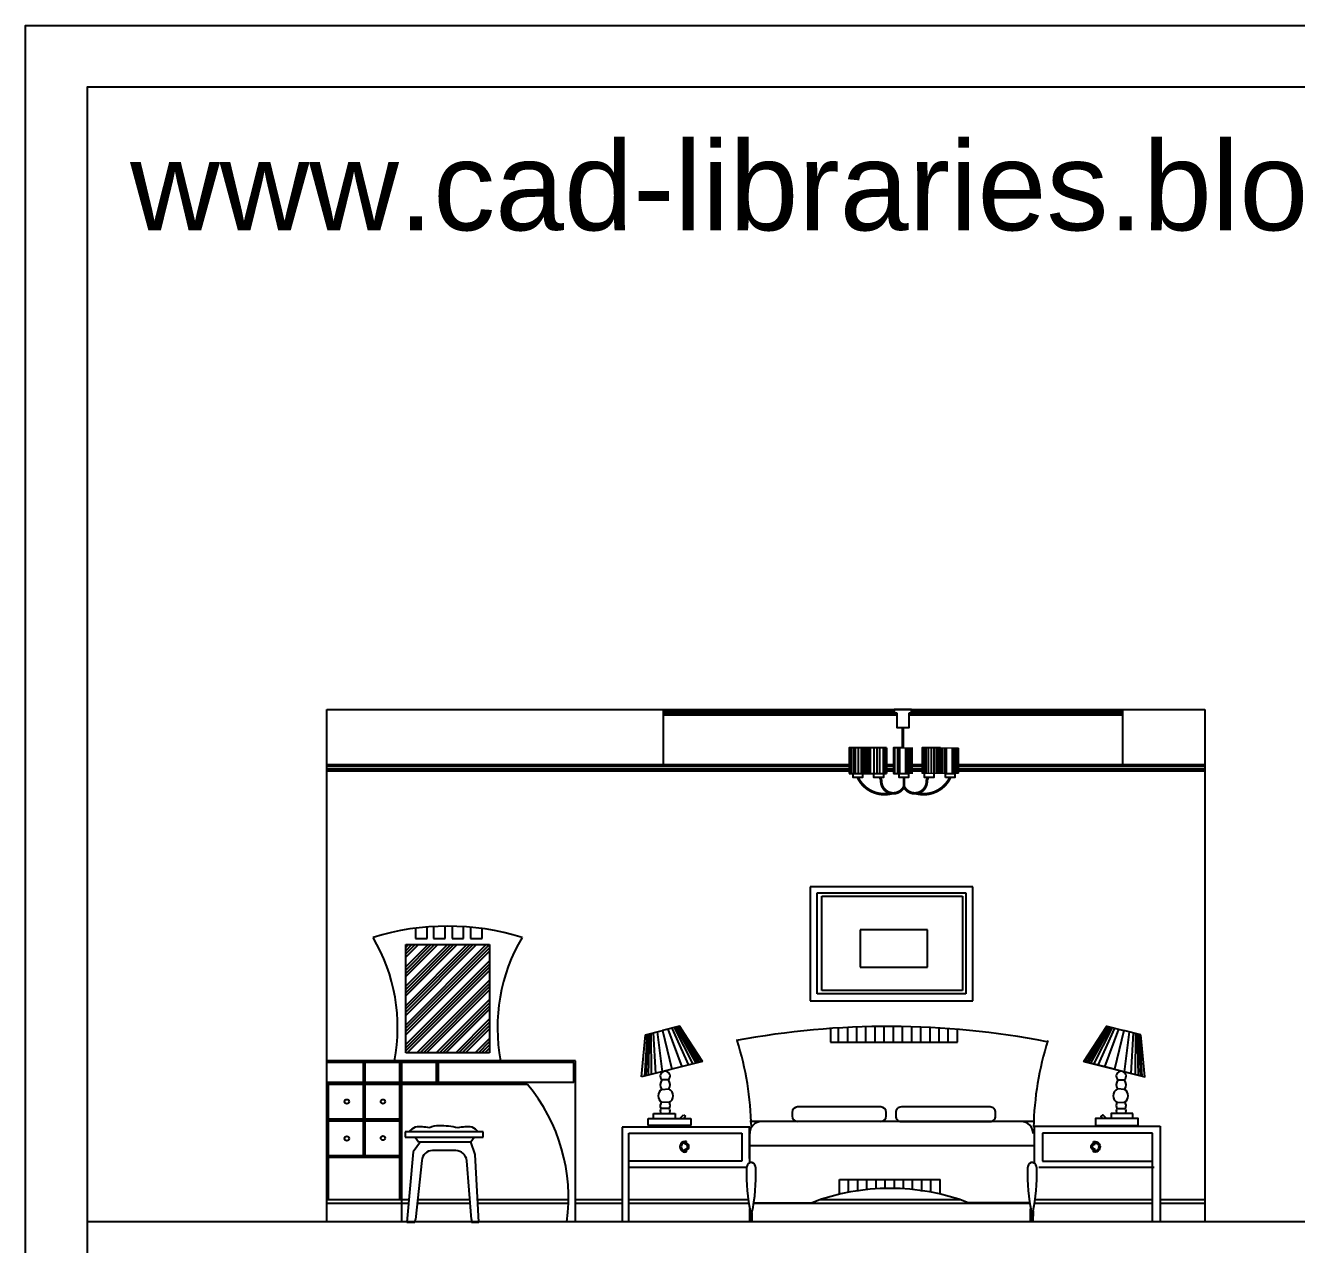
# Model space of a CAD drawing. Header units: inches. Extents: x 3 to 45, y 10.7 to 35.5.
# Drawn here: x 2.99 to 9.94, y 28.87 to 35.53 of the extents above; entities that cross this region are included whole.
import ezdxf

# ---------------------------------------------------------------- set-up
doc = ezdxf.new("R2010")
doc.units = ezdxf.units.IN
doc.header["$MEASUREMENT"] = 0
for name, color, linetype in [('02', 2, 'Continuous'), ('1', 1, 'Continuous'), ('4', 4, 'Continuous'), ('kadrbm', 4, 'Continuous')]:
    doc.layers.add(name, color=color, linetype=linetype)
doc.styles.add('bmmm', font='swissel.ttf')

# ---------------------------------------------------------------- blocks, each defined once
blk = doc.blocks.new('kadrbm')
at = {"layer": 'kadrbm', "color": 4}
blk.add_lwpolyline([(0, 0), (0, 24.7972), (21, 24.7972), (21, 0), (0, 0)], close=True, dxfattribs=at)
blk.add_lwpolyline([(20.6631, 0.3257), (20.6631, 24.4603), (0.3369, 24.4603), (0.3369, 0.3257), (20.6631, 0.3257)], dxfattribs=at)
at = {"layer": 'kadrbm', "color": 211, "true_color": 0xf674fb, "style": 'bmmm'}
blk.add_text('www.cad-libraries.blogspot.com', height=0.485134, dxfattribs=at).set_placement((0.5726, 23.6772))

msp = doc.modelspace()

# ---------------------------------------------------------------- linework, layer by layer
at = {"layer": '02'}
for p, q in [((4.6354, 31.7926), (9.4354, 31.7926)), ((4.6354, 28.9926), (4.6354, 31.7926)), ((9.4354, 31.7926), (9.4354, 28.9926)), ((5.0666, 30.0673), (5.5069, 30.5076)), ((5.0666, 30.1733), (5.4009, 30.5076)), ((5.0666, 30.2794), (5.2948, 30.5076)), ((5.0666, 30.3855), (5.1887, 30.5076)), ((5.0666, 30.4915), (5.0827, 30.5076)), ((5.0666, 30.1557), (5.4185, 30.5076)), ((5.0666, 30.2617), (5.3125, 30.5076)), ((5.0666, 30.3678), (5.2064, 30.5076)), ((5.0666, 30.4739), (5.1003, 30.5076)), ((5.0666, 30.138), (5.4362, 30.5076)), ((5.0666, 30.244), (5.3302, 30.5076)), ((5.0666, 30.3501), (5.2241, 30.5076)), ((5.0666, 30.4562), (5.118, 30.5076)), ((5.0666, 30.1203), (5.4539, 30.5076)), ((5.0666, 30.2264), (5.3478, 30.5076)), ((5.0666, 30.3324), (5.2418, 30.5076)), ((5.0666, 30.4385), (5.1357, 30.5076)), ((5.0666, 30.0496), (5.5242, 30.5072)), ((5.0666, 30.0319), (5.5242, 30.4895)), ((5.0666, 30.0142), (5.5242, 30.4719)), ((5.0666, 29.9612), (5.5242, 30.4188)), ((5.0666, 29.9435), (5.5242, 30.4012)), ((5.0666, 29.9258), (5.5242, 30.3835)), ((5.0748, 29.9164), (5.5242, 30.3658)), ((5.1278, 29.9164), (5.5242, 30.3128)), ((5.1455, 29.9164), (5.5242, 30.2951)), ((5.1632, 29.9164), (5.5242, 30.2774)), ((5.1808, 29.9164), (5.5242, 30.2597)), ((5.2339, 29.9164), (5.5242, 30.2067)), ((5.2516, 29.9164), (5.5242, 30.189)), ((5.2692, 29.9164), (5.5242, 30.1713)), ((5.2869, 29.9164), (5.5242, 30.1537)), ((5.3399, 29.9164), (5.5242, 30.1006)), ((5.3576, 29.9164), (5.5242, 30.083)), ((5.3753, 29.9164), (5.5242, 30.0653)), ((5.393, 29.9164), (5.5242, 30.0476)), ((5.446, 29.9164), (5.5242, 29.9946)), ((5.4637, 29.9164), (5.5242, 29.9769)), ((5.4814, 29.9164), (5.5242, 29.9592)), ((5.499, 29.9164), (5.5242, 29.9415)), ((9.4354, 28.9926), (4.6354, 28.9926))]:
    msp.add_line(p, q, dxfattribs=at)
at = {"layer": '1'}
for p, q in [((6.4739, 31.7926), (6.4739, 31.4926)), ((6.4739, 31.7826), (7.7366, 31.7826)), ((6.4739, 31.7726), (7.7504, 31.7726)), ((6.4739, 31.7626), (7.7504, 31.7626)), ((7.8192, 31.7726), (8.9854, 31.7726)), ((7.8192, 31.7626), (8.9854, 31.7626)), ((7.8312, 31.7826), (8.9854, 31.7826)), ((8.9854, 31.7926), (8.9854, 31.4926)), ((7.4957, 31.4433), (7.4957, 31.5821)), ((7.4981, 31.4433), (7.4981, 31.5821)), ((7.5016, 31.4433), (7.5016, 31.5821)), ((7.5142, 31.4433), (7.5142, 31.5821)), ((7.5253, 31.4433), (7.5253, 31.5821)), ((7.5579, 31.4433), (7.5579, 31.5821)), ((7.569, 31.4433), (7.569, 31.5821)), ((7.5766, 31.4433), (7.5766, 31.5821)), ((7.5817, 31.4433), (7.5817, 31.5821)), ((7.5852, 31.4433), (7.5852, 31.5821)), ((7.5876, 31.4433), (7.5876, 31.5821)), ((7.5953, 31.4433), (7.5953, 31.5821)), ((7.5993, 31.4433), (7.5993, 31.5821)), ((7.6079, 31.4433), (7.6079, 31.5821)), ((7.6265, 31.4433), (7.6265, 31.5821)), ((7.6591, 31.4433), (7.6591, 31.5821)), ((7.6777, 31.4433), (7.6777, 31.5821)), ((7.6864, 31.4433), (7.6864, 31.5821)), ((7.6887, 31.4433), (7.6887, 31.5821)), ((7.6922, 31.4433), (7.6922, 31.5821)), ((7.7351, 31.4433), (7.7351, 31.5821)), ((7.7386, 31.4433), (7.7386, 31.5821)), ((7.7409, 31.4433), (7.7409, 31.5821)), ((7.7571, 31.4433), (7.7571, 31.5821)), ((7.7682, 31.4433), (7.7682, 31.5821)), ((7.8008, 31.4433), (7.8008, 31.5821)), ((7.8119, 31.4433), (7.8119, 31.5821)), ((7.8194, 31.4433), (7.8194, 31.5821)), ((7.828, 31.4433), (7.828, 31.5821)), ((7.832, 31.4433), (7.832, 31.5821)), ((7.8339, 31.4433), (7.8339, 31.5821)), ((7.8911, 31.4433), (7.8911, 31.5821)), ((7.8938, 31.4433), (7.8938, 31.5821)), ((7.8962, 31.4433), (7.8962, 31.5821)), ((7.8997, 31.4433), (7.8997, 31.5821)), ((7.9124, 31.4433), (7.9124, 31.5821)), ((7.9235, 31.4433), (7.9235, 31.5821)), ((7.9561, 31.4433), (7.9561, 31.5821)), ((7.9672, 31.4433), (7.9672, 31.5821)), ((7.9798, 31.4433), (7.9798, 31.5821)), ((7.9833, 31.4433), (7.9833, 31.5821)), ((7.9873, 31.4433), (7.9873, 31.5821)), ((7.9896, 31.4433), (7.9896, 31.5821)), ((7.9936, 31.4433), (7.9936, 31.5821)), ((7.996, 31.4433), (7.996, 31.5821)), ((7.9995, 31.4433), (7.9995, 31.5821)), ((8.0121, 31.4433), (8.0121, 31.5821)), ((8.0232, 31.4433), (8.0232, 31.5821)), ((8.0558, 31.4433), (8.0558, 31.5821)), ((8.0669, 31.4433), (8.0669, 31.5821)), ((8.0745, 31.4433), (8.0745, 31.5821)), ((8.0796, 31.4433), (8.0796, 31.5821)), ((8.0871, 31.4433), (8.0871, 31.5821)), ((4.6354, 31.4926), (7.4912, 31.4926)), ((4.6354, 31.4826), (7.4912, 31.4826)), ((7.6938, 31.4926), (7.7335, 31.4926)), ((7.6938, 31.4826), (7.7335, 31.4826)), ((7.8351, 31.4926), (7.8888, 31.4926)), ((7.8351, 31.4826), (7.8888, 31.4826)), ((8.0882, 31.4926), (9.4354, 31.4926)), ((8.0882, 31.4826), (9.4354, 31.4826)), ((4.6354, 31.4676), (7.4912, 31.4676)), ((4.6354, 31.4576), (7.4912, 31.4576)), ((7.6938, 31.4676), (7.7335, 31.4676)), ((7.6938, 31.4576), (7.7335, 31.4576)), ((7.8351, 31.4676), (7.8888, 31.4676)), ((7.8351, 31.4576), (7.8888, 31.4576)), ((8.0882, 31.4676), (9.4354, 31.4676)), ((8.0882, 31.4576), (9.4354, 31.4576)), ((7.2774, 30.8223), (7.2774, 30.1999)), ((8.1672, 30.8223), (7.2774, 30.8223)), ((7.3155, 30.7905), (8.129, 30.7905)), ((7.3155, 30.238), (7.3155, 30.7905)), ((8.129, 30.7905), (8.129, 30.238)), ((8.1672, 30.1999), (8.1672, 30.8223)), ((7.3409, 30.7715), (8.11, 30.7715)), ((7.3409, 30.257), (7.3409, 30.7715)), ((8.11, 30.7715), (8.11, 30.257)), ((5.1207, 30.597), (5.1207, 30.5403)), ((5.1838, 30.5403), (5.1838, 30.6035)), ((5.2191, 30.606), (5.2191, 30.5403)), ((5.2822, 30.5403), (5.2822, 30.608)), ((5.32, 30.6078), (5.32, 30.5403)), ((5.3831, 30.5403), (5.3831, 30.6053)), ((5.421, 30.6023), (5.421, 30.5403)), ((5.484, 30.5403), (5.484, 30.5951)), ((7.9193, 30.5873), (7.5507, 30.5873)), ((7.5507, 30.5873), (7.5507, 30.384)), ((7.9193, 30.384), (7.9193, 30.5873)), ((5.0666, 30.5076), (5.5242, 30.5076)), ((5.0666, 29.9164), (5.0666, 30.5076)), ((5.1207, 30.5403), (5.1838, 30.5403)), ((5.2191, 30.5403), (5.2822, 30.5403)), ((5.32, 30.5403), (5.3831, 30.5403)), ((5.421, 30.5403), (5.484, 30.5403)), ((5.5242, 30.5076), (5.5242, 29.9164)), ((7.5507, 30.384), (7.9193, 30.384)), ((8.129, 30.238), (7.3155, 30.238)), ((8.11, 30.257), (7.3409, 30.257)), ((7.2774, 30.1999), (8.1672, 30.1999)), ((6.386, 30.0172, 0.135), (6.372, 29.788, 0.135)), ((6.3768, 30.0149, 0.135), (6.4703, 30.0383, 0.135)), ((6.3904, 30.0183, 0.135), (6.3797, 29.79, 0.135)), ((6.3968, 30.0199, 0.135), (6.3911, 29.7928, 0.135)), ((6.4062, 30.0223, 0.135), (6.4079, 29.797, 0.135)), ((6.42, 30.0257, 0.135), (6.4325, 29.8032, 0.135)), ((6.4404, 30.0308, 0.135), (6.4688, 29.8123, 0.135)), ((6.5003, 30.0458, 0.135), (6.5754, 29.8391, 0.135)), ((6.5206, 30.0509, 0.135), (6.6116, 29.8482, 0.135)), ((6.5345, 30.0543, 0.135), (6.6362, 29.8544, 0.135)), ((6.5439, 30.0567, 0.135), (6.653, 29.8586, 0.135)), ((6.5503, 30.0583, 0.135), (6.6644, 29.8614, 0.135)), ((6.5546, 30.0594, 0.135), (6.6721, 29.8634, 0.135)), ((6.5619, 30.0612, 0.135), (6.6851, 29.8666, 0.135)), ((6.5625, 30.0613, 0.135), (6.6862, 29.8669, 0.135)), ((6.563, 30.0614, 0.135), (6.687, 29.8671, 0.135)), ((6.5633, 30.0615, 0.135), (6.6875, 29.8672, 0.135)), ((7.3894, 30.0489), (7.3894, 29.9735)), ((7.4325, 29.9735), (7.4325, 30.0518)), ((7.4825, 29.9735), (7.4825, 30.0545)), ((7.5325, 29.9735), (7.5325, 30.0567)), ((7.5825, 29.9735), (7.5825, 30.0584)), ((7.6325, 29.9735), (7.6325, 30.0595)), ((7.6825, 29.9735), (7.6825, 30.06)), ((7.7325, 29.9735), (7.7325, 30.06)), ((7.7825, 29.9735), (7.7825, 30.0595)), ((7.8325, 29.9735), (7.8325, 30.0583)), ((7.8825, 29.9735), (7.8825, 30.0567)), ((7.9325, 29.9735), (7.9325, 30.0544)), ((7.9825, 29.9735), (7.9825, 30.0516)), ((8.0325, 29.9735), (8.0325, 30.0483)), ((8.0825, 29.9735), (8.0825, 30.0444)), ((8.8989, 30.0615, 0.135), (8.7747, 29.8672, 0.135)), ((8.8992, 30.0614, 0.135), (8.7752, 29.8671, 0.135)), ((8.8997, 30.0613, 0.135), (8.776, 29.8669, 0.135)), ((8.9003, 30.0612, 0.135), (8.7771, 29.8666, 0.135)), ((8.9076, 30.0594, 0.135), (8.7901, 29.8634, 0.135)), ((8.9119, 30.0583, 0.135), (8.7978, 29.8614, 0.135)), ((8.9183, 30.0567, 0.135), (8.8092, 29.8586, 0.135)), ((8.9277, 30.0543, 0.135), (8.826, 29.8544, 0.135)), ((8.9416, 30.0509, 0.135), (8.8506, 29.8482, 0.135)), ((8.9619, 30.0458, 0.135), (8.8868, 29.8391, 0.135)), ((9.0218, 30.0308, 0.135), (8.9934, 29.8123, 0.135)), ((9.0421, 30.0257, 0.135), (9.0297, 29.8032, 0.135)), ((9.056, 30.0223, 0.135), (9.0543, 29.797, 0.135)), ((9.0654, 30.0199, 0.135), (9.0711, 29.7928, 0.135)), ((9.0718, 30.0183, 0.135), (9.0824, 29.79, 0.135)), ((9.0762, 30.0172, 0.135), (9.0902, 29.788, 0.135)), ((6.3555, 29.7839, 0.135), (6.3768, 30.0149, 0.135)), ((7.3894, 29.9735), (8.0825, 29.9735)), ((5.5242, 29.9164), (5.0666, 29.9164)), ((5.9954, 29.8726), (4.6354, 29.8726)), ((5.9854, 29.8626), (4.6354, 29.8626)), ((4.8354, 29.3526), (4.8354, 29.8626)), ((4.8454, 29.7526), (4.8454, 29.8626)), ((5.0354, 29.1126), (5.0354, 29.8626)), ((5.0454, 29.7526), (5.0454, 29.8626)), ((5.2354, 29.7526), (5.2354, 29.8626)), ((5.2454, 29.7526), (5.2454, 29.8626)), ((5.9854, 29.7526), (5.9854, 29.8626)), ((5.9954, 28.9926), (5.9954, 29.8726)), ((6.6886, 29.8675, 0.135), (6.3555, 29.7839, 0.135)), ((8.7736, 29.8675, 0.135), (9.1067, 29.7839, 0.135)), ((5.9854, 29.7526), (4.6354, 29.7526)), ((5.732, 29.7426), (4.6354, 29.7426)), ((4.6454, 29.1126), (4.6454, 29.7426)), ((4.8454, 29.3526), (4.8454, 29.7426)), ((5.0454, 28.9926), (5.0454, 29.7426)), ((6.5022, 29.7678, 0.135), (6.4674, 29.7678, 0.135)), ((8.96, 29.7678, 0.135), (8.9948, 29.7678, 0.135)), ((6.4667, 29.716, 0.135), (6.5049, 29.7179, 0.135)), ((8.9955, 29.716, 0.135), (8.9573, 29.7179, 0.135)), ((6.5077, 29.6112, 0.135), (6.4619, 29.6112, 0.135)), ((6.5049, 29.6433, 0.135), (6.4667, 29.6453, 0.135)), ((7.6632, 29.6196), (7.2088, 29.6196)), ((8.9545, 29.6112, 0.135), (9.0003, 29.6112, 0.135)), ((8.9573, 29.6433, 0.135), (8.9955, 29.6453, 0.135)), ((5.0354, 29.5526), (4.6354, 29.5526)), ((5.0354, 29.5426), (4.6354, 29.5426)), ((6.3927, 29.5559, 0.135), (6.6251, 29.5559, 0.135)), ((6.3927, 29.519, 0.135), (6.3927, 29.5559, 0.135)), ((6.421, 29.5842, 0.135), (6.5387, 29.5842, 0.135)), ((6.421, 29.5559, 0.135), (6.421, 29.5842, 0.135)), ((6.5387, 29.5842, 0.135), (6.5387, 29.5559, 0.135)), ((6.5642, 29.5559, 0.135), (6.5852, 29.5769, 0.135)), ((6.5953, 29.5669, 0.135), (6.5842, 29.5559, 0.135)), ((6.5852, 29.5769, 0.135), (6.5953, 29.5669, 0.135)), ((6.6251, 29.5559, 0.135), (6.6251, 29.519, 0.135)), ((8.4968, 29.5397), (6.9468, 29.5397)), ((7.1791, 29.5898), (7.1791, 29.5695)), ((7.4061, 29.5398), (7.4061, 29.5397)), ((7.6929, 29.5695), (7.6929, 29.5898)), ((8.0375, 29.5397), (8.0375, 29.5398)), ((5.4908, 29.484), (5.0639, 29.484)), ((5.0639, 29.484), (5.0639, 29.4543)), ((5.4908, 29.4543), (5.4908, 29.484)), ((6.9473, 29.5092), (6.2497, 29.5092)), ((6.2497, 29.5092), (6.2497, 28.9926)), ((6.2862, 28.9926), (6.2862, 29.477)), ((6.2862, 29.477), (6.9042, 29.477)), ((6.6251, 29.519, 0.135), (6.3927, 29.519, 0.135)), ((6.9042, 29.477), (6.9042, 29.3241)), ((6.9446, 29.5088), (6.9446, 29.3385)), ((6.9468, 29.3146), (6.9468, 29.4738)), ((8.4988, 29.5148), (9.1908, 29.5148)), ((8.5012, 29.5146), (8.5012, 29.3096)), ((8.5474, 29.477), (8.5474, 29.3241)), ((9.1481, 29.477), (8.5474, 29.477)), ((9.1481, 28.9926), (9.1481, 29.477)), ((9.1908, 29.5148), (9.1908, 28.9926)), ((5.0639, 29.4543), (5.4908, 29.4543)), ((5.147, 29.4291), (5.107, 29.3741)), ((5.1181, 29.4543), (5.137, 29.4291)), ((5.137, 29.4291), (5.422, 29.4291)), ((5.422, 29.4291), (5.4409, 29.4543)), ((5.447, 29.3591), (5.422, 29.4291)), ((6.594, 29.4156), (6.594, 29.4243)), ((6.6012, 29.4215), (6.6012, 29.4306)), ((6.9529, 29.4088), (8.4988, 29.4088)), ((5.0354, 29.3526), (4.6354, 29.3526)), ((5.0354, 29.3426), (4.6354, 29.3426)), ((5.107, 29.3741), (5.072, 28.9891)), ((5.1542, 29.3274), (5.1196, 29.0047)), ((5.3404, 29.3814), (5.2139, 29.3814)), ((5.4261, 29.0047), (5.4003, 29.3259)), ((5.467, 28.9891), (5.447, 29.3591)), ((6.9042, 29.3241), (6.2862, 29.3241)), ((6.594, 29.3805), (6.594, 29.3891)), ((6.6012, 29.3742), (6.6012, 29.3832)), ((8.5474, 29.3241), (9.1481, 29.3241)), ((6.2814, 29.2899), (6.9301, 29.2899)), ((8.5279, 29.2899), (9.1571, 29.2899)), ((7.4376, 29.223), (7.9876, 29.223)), ((7.4376, 29.1423), (7.4376, 29.223)), ((7.4876, 29.153), (7.4876, 29.223)), ((7.5376, 29.1567), (7.5376, 29.223)), ((7.5876, 29.1679), (7.5876, 29.223)), ((7.6376, 29.1721), (7.6376, 29.223)), ((7.6876, 29.1743), (7.6876, 29.223)), ((7.7376, 29.1744), (7.7376, 29.223)), ((7.7876, 29.1724), (7.7876, 29.223)), ((7.8376, 29.1683), (7.8376, 29.223)), ((7.8876, 29.1567), (7.8876, 29.223)), ((7.9376, 29.1538), (7.9376, 29.223)), ((7.9876, 29.1433), (7.9876, 29.223)), ((5.0832, 29.1126), (4.6354, 29.1126)), ((5.0814, 29.0926), (4.6354, 29.0926)), ((5.419, 29.0926), (5.1291, 29.0926)), ((5.4174, 29.1126), (5.1312, 29.1126)), ((5.9569, 29.1126), (5.4603, 29.1126)), ((5.9565, 29.0926), (5.4614, 29.0926)), ((6.2497, 29.1126), (5.9954, 29.1126)), ((6.2497, 29.0926), (5.9954, 29.0926)), ((6.9387, 29.1126), (6.2862, 29.1126)), ((6.9417, 29.0926), (6.2862, 29.0926)), ((6.9468, 28.9976), (6.9468, 29.0637)), ((8.4776, 29.0926), (6.9686, 29.0926)), ((6.9692, 29.0964), (7.2877, 29.0964)), ((8.0962, 29.1126), (7.3331, 29.1126)), ((8.477, 29.0964), (8.1416, 29.0964)), ((8.4827, 28.9976), (8.4827, 29.0637)), ((8.4968, 29.0504), (8.495, 28.9924)), ((9.1481, 29.0926), (8.5045, 29.0926)), ((9.1481, 29.1126), (8.5075, 29.1126)), ((9.4354, 29.1126), (9.1908, 29.1126)), ((9.4354, 29.0926), (9.1908, 29.0926)), ((5.072, 28.9891), (5.117, 28.9891)), ((5.117, 28.9891), (5.1196, 29.0047)), ((5.4261, 29.0047), (5.4261, 28.9891)), ((5.4261, 28.9891), (5.467, 28.9891)), ((6.9512, 29.0418), (6.9512, 28.9924)), ((6.9591, 29.0418), (6.9591, 28.9924)), ((8.4871, 29.0418), (8.4871, 28.9924))]:
    msp.add_line(p, q, dxfattribs=at)
for points in [[(7.7366, 31.7933), (7.7366, 31.7734), (7.7504, 31.7734)], [(7.8192, 31.7734), (7.8312, 31.7734), (7.8312, 31.7933), (7.7366, 31.7933)], [(7.7504, 31.7734), (7.7504, 31.6936), (7.8192, 31.6936), (7.8192, 31.7734)], [(7.6938, 31.5821), (7.4907, 31.5821), (7.4907, 31.4433)], [(7.5416, 31.4433), (7.5416, 31.5821)], [(7.5919, 31.5821), (7.5919, 31.4433)], [(7.5926, 31.5821), (7.5926, 31.4433)], [(7.6428, 31.4433), (7.6428, 31.5821)], [(7.6938, 31.5821), (7.6938, 31.4433)], [(7.7845, 31.5821), (7.7335, 31.5821), (7.7335, 31.4433)], [(7.9907, 31.5821), (7.8888, 31.5821), (7.8888, 31.4433)], [(7.9398, 31.4433), (7.9398, 31.5821)], [(7.9907, 31.5821), (7.9907, 31.4433)], [(7.4907, 31.4433), (7.6938, 31.4433)], [(7.5636, 31.4433), (7.5636, 31.4203), (7.5122, 31.4203), (7.5122, 31.4433)], [(7.6774, 31.4433), (7.6774, 31.4203), (7.6261, 31.4203), (7.6261, 31.4433)], [(7.7335, 31.4433), (7.8151, 31.4433)], [(7.8151, 31.4433), (7.8151, 31.4203), (7.7637, 31.4203), (7.7637, 31.4433)], [(7.9537, 31.4433), (7.9537, 31.4203), (7.9023, 31.4203), (7.9023, 31.4433)]]:
    msp.add_lwpolyline(points, dxfattribs=at)
for points, const_width in [([(7.7842, 31.5821), (7.7842, 31.6936)], 0.016), ([(7.4937, 31.4433), (7.4937, 31.5821), (7.6938, 31.5821)], 0.008), ([(7.5919, 31.4433), (7.5919, 31.5821)], 0.008), ([(7.6938, 31.5821), (7.6938, 31.4433)], 0.008), ([(7.8888, 31.4433), (7.8888, 31.5821), (8.0882, 31.5821)], 0.008), ([(7.9907, 31.5821), (7.9907, 31.4433)], 0.008), ([(8.0882, 31.5821), (8.0882, 31.4433)], 0.008)]:
    msp.add_lwpolyline(points, dxfattribs=dict(at, const_width=const_width))
at = {"layer": '1', "const_width": 0.008}
msp.add_lwpolyline([(7.7335, 31.4433), (7.7335, 31.5821), (7.8354, 31.5821), (7.8354, 31.4433)], close=True, dxfattribs=at)
at = {"layer": '1'}
for points in [[(7.6938, 31.4433, 0.008, 0.008, 0), (7.4937, 31.4433, 0, 0, 0)], [(8.0882, 31.4433, 0.008, 0.008, 0), (7.8888, 31.4433, 0, 0, 0)]]:
    msp.add_lwpolyline(points, format="xyseb", dxfattribs=at)
at = {"layer": '1', "const_width": 0.016}
for points in [[(7.7243, 31.3345, -0.35874), (7.5381, 31.4203, -1.501283)], [(7.7904, 31.4203), (7.7904, 31.37, -0.79568), (7.6657, 31.4016, 0.199086), (7.658, 31.4203, 2.980929)], [(7.7904, 31.37, 0.79568), (7.9152, 31.4016, -0.199086), (7.9228, 31.4203, -2.980929)], [(7.8565, 31.3345, 0.35874), (8.0427, 31.4203, 1.501283)]]:
    msp.add_lwpolyline(points, format="xyb", dxfattribs=at)
at = {"layer": '1'}
msp.add_lwpolyline([(8.017, 31.4203), (8.017, 31.4433), (8.0684, 31.4433), (8.0684, 31.4203)], close=True, dxfattribs=at)
at = {"layer": '1', "elevation": 0.135}
for points in [[(6.6886, 29.8675), (6.5639, 30.0617), (6.4703, 30.0383), (6.5221, 29.8257)], [(8.9401, 29.8257), (8.7736, 29.8675), (8.8983, 30.0617), (8.9919, 30.0383)], [(8.898, 29.5559), (8.877, 29.5769), (8.8669, 29.5669), (8.878, 29.5559)], [(9.0412, 29.5842), (8.9235, 29.5842), (8.9235, 29.5559)], [(9.0412, 29.5559), (9.0412, 29.5842)]]:
    msp.add_lwpolyline(points, dxfattribs=at)
for points in [[(9.0854, 30.0149), (8.9919, 30.0383), (8.9401, 29.8257), (9.1067, 29.7839)], [(9.0695, 29.519), (9.0695, 29.5559), (8.8371, 29.5559), (8.8371, 29.519)]]:
    msp.add_lwpolyline(points, close=True, dxfattribs=at)
at = {"layer": '1'}
for points in [[(7.7758, 29.5398), (8.2605, 29.5398, 0.414214), (8.2902, 29.5695), (8.2902, 29.5898, 0.414214), (8.2605, 29.6196), (7.7758, 29.6196, 0.414214), (7.746, 29.5898), (7.746, 29.5695, 0.414214)], [(8.8265, 29.4306, -1.287593), (8.8265, 29.3742), (8.8265, 29.3832, -0.692219), (8.8265, 29.4215)], [(8.8337, 29.4243, -1), (8.8337, 29.3805), (8.8337, 29.3891, -1), (8.8337, 29.4156)]]:
    msp.add_lwpolyline(points, format="xyb", close=True, dxfattribs=at)
for centre in [(4.7448, 29.6493), (4.9421, 29.6493), (4.9421, 29.4496), (4.7448, 29.4472)]:
    msp.add_circle(centre, 0.012, dxfattribs=at)
for centre, radius, start, end in [((5.2954, 29.2251), 1.3829, 72.86681, 107.13319), ((4.0568, 30.0547), 0.9659, 349.0816, 30.6205), ((6.534, 30.0547), 0.9659, 149.3795, 190.9184), ((7.7065, 25.5604), 4.4997, 78.92912, 100.68133), ((5.2614, 29.4727), 1.6952, 1.21959, 17.48829), ((10.1932, 29.4727), 1.6952, 162.51171, 178.78041), ((6.4848, 29.7883, 0.135), 0.0269, 310.25661, 229.74339), ((8.9774, 29.7883, 0.135), 0.0269, 310.25661, 229.74339), ((4.9891, 29.1223), 0.9679, 352.29715, 39.90097), ((6.4991, 29.7414, 0.135), 0.0412, 140.24248, 218.16195), ((6.4695, 29.741, 0.135), 0.0423, 326.89093, 39.2268), ((8.9927, 29.741, 0.135), 0.0423, 140.7732, 213.10907), ((8.9631, 29.7414, 0.135), 0.0412, 321.83805, 39.75752), ((6.4877, 29.6806, 0.135), 0.0411, 120.65701, 239.34299), ((6.4877, 29.6806, 0.135), 0.0411, 294.78566, 65.21434), ((8.9745, 29.6806, 0.135), 0.0411, 114.78566, 245.21434), ((8.9745, 29.6806, 0.135), 0.0411, 300.65701, 59.34299), ((6.4848, 29.6253, 0.135), 0.0269, 132.29915, 211.75686), ((6.4848, 29.597, 0.135), 0.0269, 148.24314, 208.27371), ((6.4848, 29.6253, 0.135), 0.0269, 328.24314, 41.82951), ((6.4848, 29.597, 0.135), 0.0269, 331.72629, 31.75686), ((7.2088, 29.5898), 0.0297, 90, 180), ((7.6632, 29.5898), 0.0297, 0, 90), ((8.9774, 29.6253, 0.135), 0.0269, 138.17049, 211.75686), ((8.9774, 29.597, 0.135), 0.0269, 148.24314, 208.27371), ((8.9774, 29.6253, 0.135), 0.0269, 328.24314, 47.70085), ((8.9774, 29.597, 0.135), 0.0269, 331.72629, 31.75686), ((7.0127, 29.4738), 0.0659, 90, 180), ((7.2088, 29.5695), 0.0297, 180, 270), ((7.6632, 29.5695), 0.0297, 270, 0), ((8.4308, 29.4738), 0.0659, 0, 90), ((5.2115, 29.349), 0.186, 119.96218, 133.44705), ((5.1416, 29.2581), 0.253, 77.45184, 95.20352), ((5.2492, 29.3962), 0.121, 90.11992, 115.79465), ((5.2489, 29.0763), 0.4409, 76.57027, 90), ((5.4063, 29.2581), 0.253, 84.79648, 102.54816), ((5.3364, 29.349), 0.186, 46.55295, 60.03782), ((6.594, 29.4024), 0.0291, 75.66891, 284.33109), ((6.594, 29.4024), 0.0219, 90, 270), ((6.594, 29.4024), 0.0132, 270, 90), ((6.594, 29.4024), 0.0204, 290.61659, 69.38341), ((5.2139, 29.3214), 0.06, 90, 174.24254), ((5.3404, 29.3214), 0.06, 4.32446, 90), ((7.9408, 29.2526), 1.0118, 178.1978, 192.02854), ((6.9665, 29.2833), 0.037, 117.7644, 178.1978), ((6.9548, 29.3008), 0.0153, 47.843, 119.48326), ((5.9695, 29.2526), 1.0118, 347.97146, 1.8022), ((6.9438, 29.2833), 0.037, 1.8022, 62.2356), ((9.4767, 29.2526), 1.0118, 178.1978, 192.02854), ((8.5023, 29.2833), 0.037, 117.7644, 178.1978), ((8.4907, 29.3008), 0.0153, 47.843, 119.48326), ((7.5054, 29.2526), 1.0118, 347.97146, 1.8022), ((8.4797, 29.2833), 0.037, 1.8022, 62.2356), ((7.7147, 27.9689), 1.2057, 69.26193, 110.73807)]:
    msp.add_arc(centre, radius, start, end, dxfattribs=at)
at = {"layer": '4'}
msp.add_line((23.6511, 28.9926), (3.3249, 28.9926), dxfattribs=at)

# ---------------------------------------------------------------- block references
at = {"layer": 'kadrbm'}
msp.add_blockref('kadrbm', (2.988, 10.7349), dxfattribs=at)

doc.saveas('drawing.dxf')
